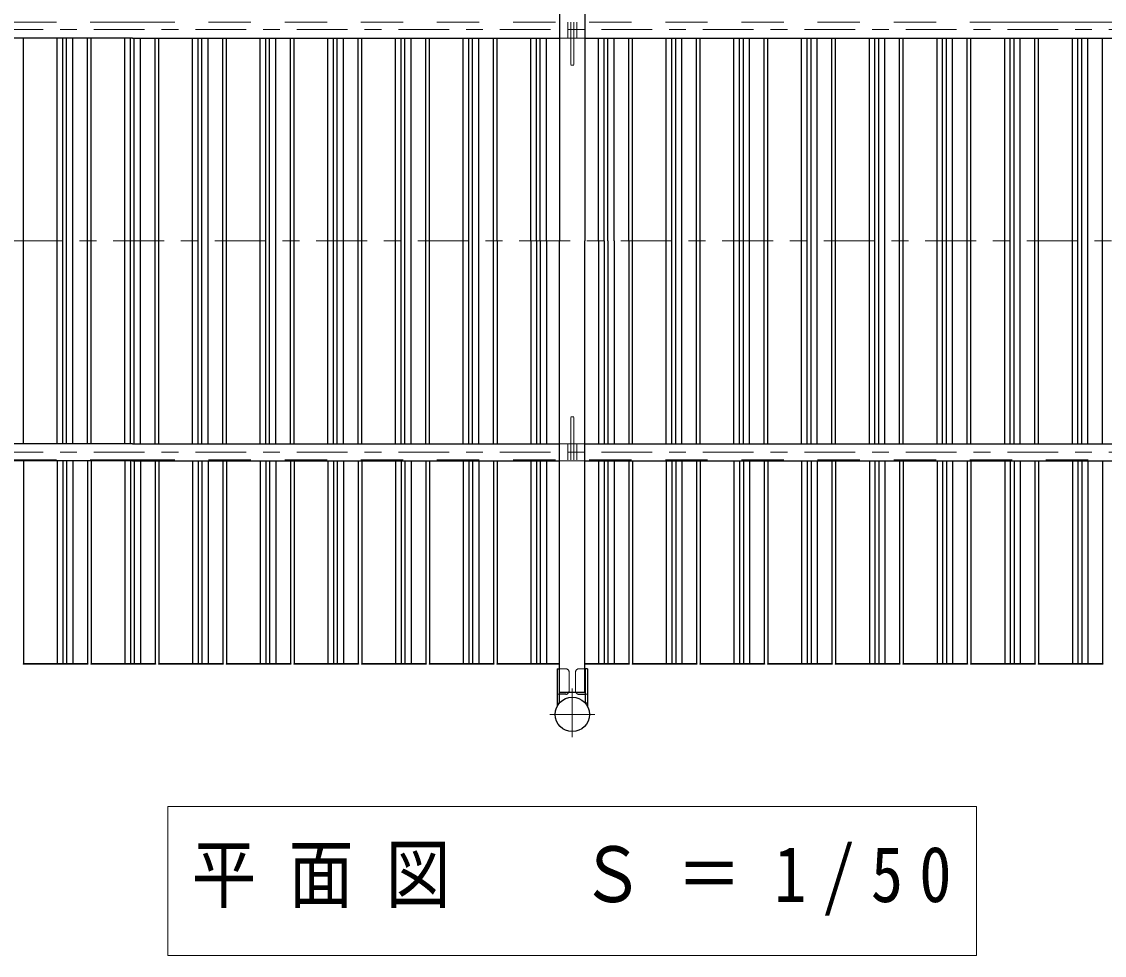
# Model space of a CAD drawing. Units: millimetres on the paper. Extents: x -385 to 0, y 0 to 267.
# Drawn here: x -313.8 to -249.8, y 161.4 to 216.7 of the extents above; entities that cross this region are included whole.
import ezdxf

# ---------------------------------------------------------------- set-up
doc = ezdxf.new("R2010")
doc.units = ezdxf.units.MM
doc.linetypes.add('USER1', pattern=[4.5, 2.5, -2])
doc.linetypes.add('USER2', pattern=[6, 3, -1, 1, -1])
doc.layers.add('LY_1', color=4, linetype='Continuous', lineweight=25)
doc.styles.add('ＭＳ ゴシック', font='')
doc.styles.get('ＭＳ ゴシック').set_extended_font_data('MS Gothic')

msp = doc.modelspace()

# ---------------------------------------------------------------- linework, layer by layer
at = {"layer": 'LY_1', "color": 70}
for p, q in [((-282.047, 230.395), (-282.047, 203.695)), ((-280.547, 230.395), (-280.547, 203.695)), ((-282.047, 176.995), (-282.047, 203.695)), ((-280.547, 176.995), (-280.547, 203.695)), ((-280.547, 176.995), (-282.047, 176.995))]:
    msp.add_line(p, q, dxfattribs=at)
at = {"layer": 'LY_1', "color": 190, "linetype": 'USER1', "lineweight": 13}
for p, q in [((-307.297, 216.631), (-343.797, 216.631)), ((-307.297, 216.631), (-218.797, 216.631)), ((-281.567, 216.631), (-281.567, 215.695)), ((-281.027, 216.631), (-281.027, 215.695)), ((-255.297, 216.631), (-218.797, 216.631)), ((-282.047, 215.695), (-280.547, 215.695)), ((-282.047, 191.695), (-280.547, 191.695)), ((-281.567, 190.759), (-281.567, 191.695)), ((-281.027, 190.759), (-281.027, 191.695)), ((-307.297, 190.759), (-343.797, 190.759)), ((-307.297, 190.759), (-218.797, 190.759)), ((-282.047, 190.695), (-280.547, 190.695))]:
    msp.add_line(p, q, dxfattribs=at)
at = {"layer": 'LY_1', "color": 70, "linetype": 'USER1', "lineweight": 13}
for p, q in [((-281.387, 216.631), (-281.387, 214.095)), ((-281.207, 216.631), (-281.207, 214.095)), ((-281.387, 214.095), (-281.207, 214.095)), ((-281.387, 190.759), (-281.387, 193.295)), ((-281.387, 193.295), (-281.207, 193.295)), ((-281.207, 190.759), (-281.207, 193.295))]:
    msp.add_line(p, q, dxfattribs=at)
at = {"layer": 'LY_1', "color": 2, "linetype": 'USER2', "lineweight": 13}
for p, q in [((-216.578, 216.195), (-347.22, 216.195)), ((-215.432, 203.695), (-349.956, 203.695)), ((-216.578, 191.195), (-347.22, 191.195)), ((-281.297, 177.232), (-281.297, 174.358)), ((-282.634, 175.695), (-279.96, 175.695))]:
    msp.add_line(p, q, dxfattribs=at)
at = {"layer": 'LY_1', "color": 190}
for p, q in [((-307.297, 215.695), (-332.547, 215.695)), ((-307.297, 215.695), (-282.047, 215.695)), ((-280.547, 215.695), (-218.797, 215.695)), ((-255.297, 215.695), (-230.047, 215.695)), ((-307.297, 191.695), (-332.547, 191.695)), ((-307.297, 191.695), (-282.047, 191.695)), ((-280.547, 191.695), (-218.797, 191.695)), ((-307.297, 190.695), (-332.547, 190.695)), ((-307.297, 190.695), (-282.047, 190.695)), ((-280.547, 190.695), (-218.797, 190.695))]:
    msp.add_line(p, q, dxfattribs=at)
at = {"layer": 'LY_1', "color": 131}
for p, q in [((-313.747, 191.695), (-313.747, 215.695)), ((-311.739, 191.695), (-311.739, 215.695)), ((-311.407, 191.695), (-311.407, 215.695)), ((-311.187, 191.695), (-311.187, 215.695)), ((-310.82, 191.695), (-310.82, 215.695)), ((-309.947, 191.695), (-309.947, 215.695)), ((-309.747, 191.695), (-309.747, 215.695)), ((-307.739, 191.695), (-307.739, 215.695)), ((-307.407, 191.695), (-307.407, 215.695)), ((-307.187, 191.695), (-307.187, 215.695)), ((-306.82, 191.695), (-306.82, 215.695)), ((-305.947, 191.695), (-305.947, 215.695)), ((-305.747, 191.695), (-305.747, 215.695)), ((-303.739, 191.695), (-303.739, 215.695)), ((-303.407, 191.695), (-303.407, 215.695)), ((-303.187, 191.695), (-303.187, 215.695)), ((-302.82, 191.695), (-302.82, 215.695)), ((-301.947, 191.695), (-301.947, 215.695)), ((-301.747, 191.695), (-301.747, 215.695)), ((-299.739, 191.695), (-299.739, 215.695)), ((-299.407, 191.695), (-299.407, 215.695)), ((-299.187, 191.695), (-299.187, 215.695)), ((-298.82, 191.695), (-298.82, 215.695)), ((-297.947, 191.695), (-297.947, 215.695)), ((-297.747, 191.695), (-297.747, 215.695)), ((-295.739, 191.695), (-295.739, 215.695)), ((-295.407, 191.695), (-295.407, 215.695)), ((-295.187, 191.695), (-295.187, 215.695)), ((-294.82, 191.695), (-294.82, 215.695)), ((-293.947, 191.695), (-293.947, 215.695)), ((-293.747, 191.695), (-293.747, 215.695)), ((-291.739, 191.695), (-291.739, 215.695)), ((-291.407, 191.695), (-291.407, 215.695)), ((-291.187, 191.695), (-291.187, 215.695)), ((-290.82, 191.695), (-290.82, 215.695)), ((-289.947, 191.695), (-289.947, 215.695)), ((-289.747, 191.695), (-289.747, 215.695)), ((-287.739, 191.695), (-287.739, 215.695)), ((-287.407, 191.695), (-287.407, 215.695)), ((-287.187, 191.695), (-287.187, 215.695)), ((-286.82, 191.695), (-286.82, 215.695)), ((-285.947, 191.695), (-285.947, 215.695)), ((-285.747, 203.695), (-285.747, 215.695)), ((-283.739, 203.695), (-283.739, 215.695)), ((-283.407, 203.695), (-283.407, 215.695)), ((-283.187, 203.695), (-283.187, 215.695)), ((-282.82, 203.695), (-282.82, 215.695)), ((-279.739, 203.695), (-279.739, 215.695)), ((-279.407, 203.695), (-279.407, 215.695)), ((-279.187, 203.695), (-279.187, 215.695)), ((-278.82, 203.695), (-278.82, 215.695)), ((-277.947, 203.695), (-277.947, 215.695)), ((-277.747, 191.695), (-277.747, 215.695)), ((-275.739, 191.695), (-275.739, 215.695)), ((-275.407, 191.695), (-275.407, 215.695)), ((-275.187, 191.695), (-275.187, 215.695)), ((-274.82, 191.695), (-274.82, 215.695)), ((-273.947, 191.695), (-273.947, 215.695)), ((-273.747, 191.695), (-273.747, 215.695)), ((-271.739, 191.695), (-271.739, 215.695)), ((-271.407, 191.695), (-271.407, 215.695)), ((-271.187, 191.695), (-271.187, 215.695)), ((-270.82, 191.695), (-270.82, 215.695)), ((-269.947, 191.695), (-269.947, 215.695)), ((-269.747, 191.695), (-269.747, 215.695)), ((-267.739, 191.695), (-267.739, 215.695)), ((-267.407, 191.695), (-267.407, 215.695)), ((-267.187, 191.695), (-267.187, 215.695)), ((-266.82, 191.695), (-266.82, 215.695)), ((-265.947, 191.695), (-265.947, 215.695)), ((-265.747, 191.695), (-265.747, 215.695)), ((-263.739, 191.695), (-263.739, 215.695)), ((-263.407, 191.695), (-263.407, 215.695)), ((-263.187, 191.695), (-263.187, 215.695)), ((-262.82, 191.695), (-262.82, 215.695)), ((-261.947, 191.695), (-261.947, 215.695)), ((-261.747, 191.695), (-261.747, 215.695)), ((-259.739, 191.695), (-259.739, 215.695)), ((-259.407, 191.695), (-259.407, 215.695)), ((-259.187, 191.695), (-259.187, 215.695)), ((-258.82, 191.695), (-258.82, 215.695)), ((-257.947, 191.695), (-257.947, 215.695)), ((-257.747, 191.695), (-257.747, 215.695)), ((-255.739, 191.695), (-255.739, 215.695)), ((-255.407, 191.695), (-255.407, 215.695)), ((-255.187, 191.695), (-255.187, 215.695)), ((-254.82, 191.695), (-254.82, 215.695)), ((-253.947, 191.695), (-253.947, 215.695)), ((-253.747, 191.695), (-253.747, 215.695)), ((-251.739, 191.695), (-251.739, 215.695)), ((-251.407, 191.695), (-251.407, 215.695)), ((-251.187, 191.695), (-251.187, 215.695)), ((-250.82, 191.695), (-250.82, 215.695)), ((-249.947, 191.695), (-249.947, 215.695)), ((-285.747, 203.695), (-285.747, 191.695)), ((-283.739, 203.695), (-283.739, 191.695)), ((-283.407, 203.695), (-283.407, 191.695)), ((-283.187, 203.695), (-283.187, 191.695)), ((-282.82, 203.695), (-282.82, 191.695)), ((-279.739, 203.695), (-279.739, 191.695)), ((-279.407, 203.695), (-279.407, 191.695)), ((-279.187, 203.695), (-279.187, 191.695)), ((-278.82, 203.695), (-278.82, 191.695)), ((-277.947, 203.695), (-277.947, 191.695)), ((-313.747, 190.695), (-313.747, 178.695)), ((-311.739, 190.695), (-311.739, 178.695)), ((-311.407, 190.695), (-311.407, 178.695)), ((-311.187, 190.695), (-311.187, 178.695)), ((-310.82, 190.695), (-310.82, 178.695)), ((-309.947, 190.695), (-309.947, 178.695)), ((-309.747, 190.695), (-309.747, 178.695)), ((-307.739, 190.695), (-307.739, 178.695)), ((-307.407, 190.695), (-307.407, 178.695)), ((-307.187, 190.695), (-307.187, 178.695)), ((-306.82, 190.695), (-306.82, 178.695)), ((-305.947, 190.695), (-305.947, 178.695)), ((-305.747, 190.695), (-305.747, 178.695)), ((-303.739, 190.695), (-303.739, 178.695)), ((-303.407, 190.695), (-303.407, 178.695)), ((-303.187, 190.695), (-303.187, 178.695)), ((-302.82, 190.695), (-302.82, 178.695)), ((-301.947, 190.695), (-301.947, 178.695)), ((-301.747, 190.695), (-301.747, 178.695)), ((-299.739, 190.695), (-299.739, 178.695)), ((-299.407, 190.695), (-299.407, 178.695)), ((-299.187, 190.695), (-299.187, 178.695)), ((-298.82, 190.695), (-298.82, 178.695)), ((-297.947, 190.695), (-297.947, 178.695)), ((-297.747, 190.695), (-297.747, 178.695)), ((-295.739, 190.695), (-295.739, 178.695)), ((-295.407, 190.695), (-295.407, 178.695)), ((-295.187, 190.695), (-295.187, 178.695)), ((-294.82, 190.695), (-294.82, 178.695)), ((-293.947, 190.695), (-293.947, 178.695)), ((-293.747, 190.695), (-293.747, 178.695)), ((-291.739, 190.695), (-291.739, 178.695)), ((-291.407, 190.695), (-291.407, 178.695)), ((-291.187, 190.695), (-291.187, 178.695)), ((-290.82, 190.695), (-290.82, 178.695)), ((-289.947, 190.695), (-289.947, 178.695)), ((-289.747, 190.695), (-289.747, 178.695)), ((-287.739, 190.695), (-287.739, 178.695)), ((-287.407, 190.695), (-287.407, 178.695)), ((-287.187, 190.695), (-287.187, 178.695)), ((-286.82, 190.695), (-286.82, 178.695)), ((-285.947, 190.695), (-285.947, 178.695)), ((-285.747, 190.695), (-285.747, 178.695)), ((-283.739, 190.695), (-283.739, 178.695)), ((-283.407, 190.695), (-283.407, 178.695)), ((-283.187, 190.695), (-283.187, 178.695)), ((-282.82, 190.695), (-282.82, 178.695)), ((-279.739, 190.695), (-279.739, 178.695)), ((-279.407, 190.695), (-279.407, 178.695)), ((-279.187, 190.695), (-279.187, 178.695)), ((-278.82, 190.695), (-278.82, 178.695)), ((-277.947, 190.695), (-277.947, 178.695)), ((-277.747, 190.695), (-277.747, 178.695)), ((-275.739, 190.695), (-275.739, 178.695)), ((-275.407, 190.695), (-275.407, 178.695)), ((-275.187, 190.695), (-275.187, 178.695)), ((-274.82, 190.695), (-274.82, 178.695)), ((-273.947, 190.695), (-273.947, 178.695)), ((-273.747, 190.695), (-273.747, 178.695)), ((-271.739, 190.695), (-271.739, 178.695)), ((-271.407, 190.695), (-271.407, 178.695)), ((-271.187, 190.695), (-271.187, 178.695)), ((-270.82, 190.695), (-270.82, 178.695)), ((-269.947, 190.695), (-269.947, 178.695)), ((-269.747, 190.695), (-269.747, 178.695)), ((-267.739, 190.695), (-267.739, 178.695)), ((-267.407, 190.695), (-267.407, 178.695)), ((-267.187, 190.695), (-267.187, 178.695)), ((-266.82, 190.695), (-266.82, 178.695)), ((-265.947, 190.695), (-265.947, 178.695)), ((-265.747, 190.695), (-265.747, 178.695)), ((-263.739, 190.695), (-263.739, 178.695)), ((-263.407, 190.695), (-263.407, 178.695)), ((-263.187, 190.695), (-263.187, 178.695)), ((-262.82, 190.695), (-262.82, 178.695)), ((-261.947, 190.695), (-261.947, 178.695)), ((-261.747, 190.695), (-261.747, 178.695)), ((-259.739, 190.695), (-259.739, 178.695)), ((-259.407, 190.695), (-259.407, 178.695)), ((-259.187, 190.695), (-259.187, 178.695)), ((-258.82, 190.695), (-258.82, 178.695)), ((-257.947, 190.695), (-257.947, 178.695)), ((-257.747, 190.695), (-257.747, 178.695)), ((-255.739, 190.695), (-255.739, 178.695)), ((-255.407, 190.695), (-255.407, 178.695)), ((-255.187, 190.695), (-255.187, 178.695)), ((-254.82, 190.695), (-254.82, 178.695)), ((-253.947, 190.695), (-253.947, 178.695)), ((-253.747, 190.695), (-253.747, 178.695)), ((-251.739, 190.695), (-251.739, 178.695)), ((-251.407, 190.695), (-251.407, 178.695)), ((-251.187, 190.695), (-251.187, 178.695)), ((-250.82, 190.695), (-250.82, 178.695)), ((-249.947, 190.695), (-249.947, 178.695)), ((-313.757, 178.695), (-313.757, 178.663)), ((-309.937, 178.695), (-313.757, 178.695)), ((-309.937, 178.663), (-313.757, 178.663)), ((-309.937, 178.695), (-309.937, 178.663)), ((-309.757, 178.695), (-309.757, 178.663)), ((-305.937, 178.695), (-309.757, 178.695)), ((-305.937, 178.663), (-309.757, 178.663)), ((-305.937, 178.695), (-305.937, 178.663)), ((-305.757, 178.695), (-305.757, 178.663)), ((-301.937, 178.695), (-305.757, 178.695)), ((-301.937, 178.663), (-305.757, 178.663)), ((-301.937, 178.695), (-301.937, 178.663)), ((-301.757, 178.695), (-301.757, 178.663)), ((-297.937, 178.695), (-301.757, 178.695)), ((-297.937, 178.663), (-301.757, 178.663)), ((-297.937, 178.695), (-297.937, 178.663)), ((-297.757, 178.695), (-297.757, 178.663)), ((-293.937, 178.695), (-297.757, 178.695)), ((-293.937, 178.663), (-297.757, 178.663)), ((-293.937, 178.695), (-293.937, 178.663)), ((-293.757, 178.695), (-293.757, 178.663)), ((-289.937, 178.695), (-293.757, 178.695)), ((-289.937, 178.663), (-293.757, 178.663)), ((-289.937, 178.695), (-289.937, 178.663)), ((-289.757, 178.695), (-289.757, 178.663)), ((-285.937, 178.695), (-289.757, 178.695)), ((-285.937, 178.663), (-289.757, 178.663)), ((-285.937, 178.695), (-285.937, 178.663)), ((-282.047, 178.695), (-285.757, 178.695)), ((-285.757, 178.695), (-285.757, 178.663)), ((-282.047, 178.663), (-285.757, 178.663)), ((-277.937, 178.695), (-280.547, 178.695)), ((-277.937, 178.663), (-280.547, 178.663)), ((-277.937, 178.695), (-277.937, 178.663)), ((-277.757, 178.695), (-277.757, 178.663)), ((-273.937, 178.695), (-277.757, 178.695)), ((-273.937, 178.663), (-277.757, 178.663)), ((-273.937, 178.695), (-273.937, 178.663)), ((-273.757, 178.695), (-273.757, 178.663)), ((-269.937, 178.695), (-273.757, 178.695)), ((-269.937, 178.663), (-273.757, 178.663)), ((-269.937, 178.695), (-269.937, 178.663)), ((-269.757, 178.695), (-269.757, 178.663)), ((-265.937, 178.695), (-269.757, 178.695)), ((-265.937, 178.663), (-269.757, 178.663)), ((-265.937, 178.695), (-265.937, 178.663)), ((-265.757, 178.695), (-265.757, 178.663)), ((-261.937, 178.695), (-265.757, 178.695)), ((-261.937, 178.663), (-265.757, 178.663)), ((-261.937, 178.695), (-261.937, 178.663)), ((-261.757, 178.695), (-261.757, 178.663)), ((-257.937, 178.695), (-261.757, 178.695)), ((-257.937, 178.663), (-261.757, 178.663)), ((-257.937, 178.695), (-257.937, 178.663)), ((-257.757, 178.695), (-257.757, 178.663)), ((-253.937, 178.695), (-257.757, 178.695)), ((-253.937, 178.663), (-257.757, 178.663)), ((-253.937, 178.695), (-253.937, 178.663)), ((-253.757, 178.695), (-253.757, 178.663)), ((-249.937, 178.695), (-253.757, 178.695)), ((-249.937, 178.663), (-253.757, 178.663)), ((-249.937, 178.695), (-249.937, 178.663))]:
    msp.add_line(p, q, dxfattribs=at)
at = {"layer": 'LY_1'}
for p, q in [((-282.187, 178.395), (-282.187, 176.185)), ((-282.187, 178.395), (-282.067, 178.395)), ((-282.067, 178.395), (-282.067, 176.358)), ((-280.527, 178.395), (-280.527, 176.358)), ((-280.407, 178.395), (-280.527, 178.395)), ((-280.407, 178.395), (-280.407, 176.185)), ((-281.687, 176.895), (-282.067, 176.895)), ((-280.907, 176.895), (-280.527, 176.895)), ((-282.187, 176.358), (-282.067, 176.358)), ((-280.407, 176.358), (-280.527, 176.358))]:
    msp.add_line(p, q, dxfattribs=at)
at = {"layer": 'LY_1', "linetype": 'USER1', "lineweight": 13}
for p, q in [((-281.687, 178.395), (-282.067, 178.395)), ((-281.487, 178.195), (-281.487, 177.095)), ((-281.107, 178.195), (-281.107, 177.095)), ((-280.907, 178.395), (-280.527, 178.395)), ((-282.187, 176.895), (-282.067, 176.895)), ((-280.407, 176.895), (-280.527, 176.895))]:
    msp.add_line(p, q, dxfattribs=at)
at = {"layer": 'LY_1', "color": 7, "lineweight": 13}
for p, q in [((-305.197, 170.249), (-305.197, 161.449)), ((-257.397, 170.249), (-305.197, 170.249)), ((-257.397, 161.449), (-257.397, 170.249)), ((-305.197, 161.449), (-257.397, 161.449))]:
    msp.add_line(p, q, dxfattribs=at)
at = {"layer": 'LY_1'}
msp.add_circle((-281.297, 175.695), 1.016, dxfattribs=at)
at = {"layer": 'LY_1', "linetype": 'USER1', "lineweight": 13}
for centre, start, end in [((-281.687, 178.195), 0, 90), ((-280.907, 178.195), 90, 180), ((-281.687, 177.095), 330, 0), ((-280.907, 177.095), 180, 210)]:
    msp.add_arc(centre, 0.2, start, end, dxfattribs=at)
at = {"layer": 'LY_1'}
for centre, start, end in [((-281.687, 177.095), 270, 330), ((-280.907, 177.095), 210, 270)]:
    msp.add_arc(centre, 0.2, start, end, dxfattribs=at)

# ---------------------------------------------------------------- texts
at = {"layer": 'LY_1', "color": 7, "insert": (-303.797, 165.849), "char_height": 3.299, "attachment_point": 4, "style": 'ＭＳ ゴシック'}
msp.add_mtext('\\T1.5;\\W0.85;平面図\u3000Ｓ＝1/50', dxfattribs=at)

doc.saveas('drawing.dxf')
